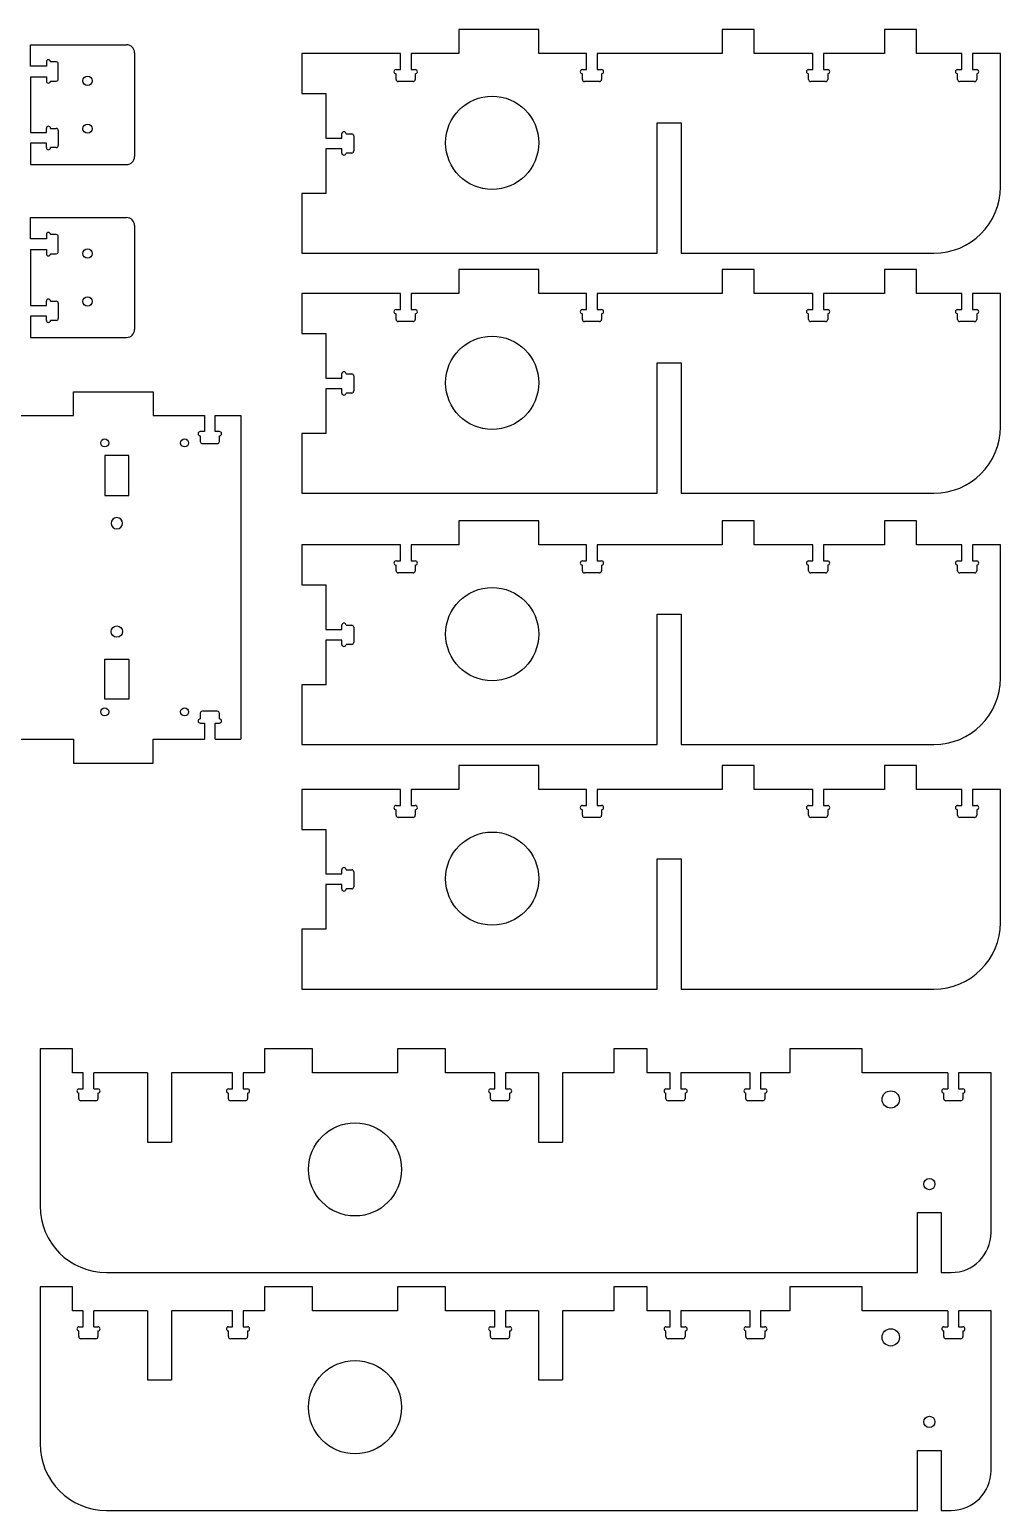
# Model space of a CAD drawing. Extents: x 54 to 2400, y 5311 to 6464.
# Drawn here: x 1670 to 2400, y 5351 to 6464 of the extents above; entities that cross this region are included whole.
import ezdxf

# ---------------------------------------------------------------- set-up
doc = ezdxf.new("R2010")
doc.units = 0
doc.layers.get('0').update_dxf_attribs({"color": 253, "linetype": 'CONTINUOUS'})

msp = doc.modelspace()

# ---------------------------------------------------------------- linework, layer by layer
at = {"color": 58}
for p, q in [((2052.5, 6463.7), (1992.5, 6463.7)), ((1992.5, 6463.7), (1992.5, 6445.7)), ((2052.5, 6445.7), (2052.5, 6463.7)), ((2214.5, 6463.7), (2190.5, 6463.7)), ((2190.5, 6463.7), (2190.5, 6445.7)), ((2214.5, 6445.7), (2214.5, 6463.7)), ((2336.5, 6463.7), (2312.5, 6463.7)), ((2312.5, 6463.7), (2312.5, 6445.7)), ((2336.5, 6445.7), (2336.5, 6463.7)), ((1670.4, 6452.3), (1742.7, 6452.3)), ((1670.4, 6436.3), (1670.4, 6452.3)), ((1748.7, 6446.3), (1748.7, 6368.3)), ((1948.5, 6445.7), (1874.5, 6445.7)), ((1874.5, 6445.7), (1874.5, 6415.7)), ((1948.5, 6433.7), (1948.5, 6445.7)), ((1956.5, 6445.7), (1956.5, 6433.7)), ((1992.5, 6445.7), (1956.5, 6445.7)), ((2088.5, 6445.7), (2052.5, 6445.7)), ((2088.5, 6433.7), (2088.5, 6445.7)), ((2190.5, 6445.7), (2096.5, 6445.7)), ((2096.5, 6445.7), (2096.5, 6433.7)), ((2258.5, 6445.7), (2214.5, 6445.7)), ((2258.5, 6433.7), (2258.5, 6445.7)), ((2312.5, 6445.7), (2266.5, 6445.7)), ((2266.5, 6445.7), (2266.5, 6433.7)), ((2370.5, 6445.7), (2336.5, 6445.7)), ((2370.5, 6433.7), (2370.5, 6445.7)), ((2399.5, 6445.7), (2378.5, 6445.7)), ((2378.5, 6445.7), (2378.5, 6433.7)), ((2399.5, 6345.7), (2399.5, 6445.7)), ((1682.4, 6436.3), (1670.4, 6436.3)), ((1682.4, 6439.5), (1682.4, 6436.3)), ((1689.8, 6439.5), (1685.6, 6439.5)), ((1691.4, 6426.7), (1691.4, 6437.9)), ((1945.3, 6433.7), (1948.5, 6433.7)), ((1945.3, 6426.3), (1945.3, 6430.5)), ((1956.5, 6433.7), (1959.7, 6433.7)), ((1959.7, 6430.5), (1959.7, 6426.3)), ((2085.3, 6433.7), (2088.5, 6433.7)), ((2085.3, 6426.3), (2085.3, 6430.5)), ((2096.5, 6433.7), (2099.7, 6433.7)), ((2099.7, 6430.5), (2099.7, 6426.3)), ((2255.3, 6433.7), (2258.5, 6433.7)), ((2255.3, 6426.3), (2255.3, 6430.5)), ((2266.5, 6433.7), (2269.7, 6433.7)), ((2269.7, 6430.5), (2269.7, 6426.3)), ((2367.3, 6433.7), (2370.5, 6433.7)), ((2367.3, 6426.3), (2367.3, 6430.5)), ((2378.5, 6433.7), (2381.7, 6433.7)), ((2381.7, 6430.5), (2381.7, 6426.3)), ((1670.4, 6428.3), (1682.4, 6428.3)), ((1670.4, 6428.3), (1670.4, 6386.3)), ((1682.4, 6428.3), (1682.4, 6425.1)), ((1685.6, 6425.1), (1689.8, 6425.1)), ((1958.1, 6424.7), (1946.9, 6424.7)), ((2098.1, 6424.7), (2086.9, 6424.7)), ((2268.1, 6424.7), (2256.9, 6424.7)), ((2380.1, 6424.7), (2368.9, 6424.7)), ((1874.5, 6415.7), (1892.5, 6415.7)), ((1892.5, 6415.7), (1892.5, 6382.2)), ((1670.4, 6386.3), (1682.4, 6386.3)), ((1682.4, 6386.3), (1682.4, 6389.5)), ((1685.6, 6389.5), (1689.8, 6389.5)), ((1691.4, 6387.9), (1691.4, 6376.7)), ((1904.5, 6382.2), (1904.5, 6385.4)), ((1907.7, 6385.4), (1911.9, 6385.4)), ((2141.5, 6295.7), (2141.5, 6393.7)), ((2141.5, 6393.7), (2159.5, 6393.7)), ((2159.5, 6393.7), (2159.5, 6295.7)), ((1670.4, 6378.3), (1670.4, 6362.3)), ((1682.4, 6378.3), (1670.4, 6378.3)), ((1682.4, 6375.1), (1682.4, 6378.3)), ((1689.8, 6375.1), (1685.6, 6375.1)), ((1892.5, 6382.2), (1904.5, 6382.2)), ((1904.5, 6374.2), (1892.5, 6374.2)), ((1892.5, 6374.2), (1892.5, 6340.7)), ((1904.5, 6371), (1904.5, 6374.2)), ((1913.5, 6383.8), (1913.5, 6372.6)), ((1911.9, 6371), (1907.7, 6371)), ((1670.4, 6362.3), (1742.7, 6362.3)), ((1892.5, 6340.7), (1874.5, 6340.7)), ((1874.5, 6340.7), (1874.5, 6295.7)), ((1670.4, 6322.5), (1742.7, 6322.5)), ((1670.4, 6306.5), (1670.4, 6322.5)), ((1682.4, 6309.7), (1682.4, 6306.5)), ((1689.8, 6309.7), (1685.6, 6309.7)), ((1691.4, 6296.9), (1691.4, 6308.1)), ((1748.7, 6316.5), (1748.7, 6238.5)), ((1682.4, 6306.5), (1670.4, 6306.5)), ((1670.4, 6298.5), (1682.4, 6298.5)), ((1670.4, 6298.5), (1670.4, 6256.5)), ((1682.4, 6298.5), (1682.4, 6295.3)), ((1685.6, 6295.3), (1689.8, 6295.3)), ((1874.5, 6295.7), (2141.5, 6295.7)), ((2159.5, 6295.7), (2349.5, 6295.7)), ((2052.5, 6283.4), (1992.5, 6283.4)), ((1992.5, 6283.4), (1992.5, 6265.4)), ((2052.5, 6265.4), (2052.5, 6283.4)), ((2214.5, 6283.4), (2190.5, 6283.4)), ((2190.5, 6283.4), (2190.5, 6265.4)), ((2214.5, 6265.4), (2214.5, 6283.4)), ((2336.5, 6283.4), (2312.5, 6283.4)), ((2312.5, 6283.4), (2312.5, 6265.4)), ((2336.5, 6265.4), (2336.5, 6283.4)), ((1948.5, 6265.4), (1874.5, 6265.4)), ((1874.5, 6265.4), (1874.5, 6235.4)), ((1948.5, 6253.4), (1948.5, 6265.4)), ((1956.5, 6265.4), (1956.5, 6253.4)), ((1992.5, 6265.4), (1956.5, 6265.4)), ((2088.5, 6265.4), (2052.5, 6265.4)), ((2088.5, 6253.4), (2088.5, 6265.4)), ((2190.5, 6265.4), (2096.5, 6265.4)), ((2096.5, 6265.4), (2096.5, 6253.4)), ((2258.5, 6265.4), (2214.5, 6265.4)), ((2258.5, 6253.4), (2258.5, 6265.4)), ((2312.5, 6265.4), (2266.5, 6265.4)), ((2266.5, 6265.4), (2266.5, 6253.4)), ((2370.5, 6265.4), (2336.5, 6265.4)), ((2370.5, 6253.4), (2370.5, 6265.4)), ((2399.5, 6265.4), (2378.5, 6265.4)), ((2378.5, 6265.4), (2378.5, 6253.4)), ((2399.5, 6165.4), (2399.5, 6265.4)), ((1670.4, 6256.5), (1682.4, 6256.5)), ((1682.4, 6256.5), (1682.4, 6259.7)), ((1685.6, 6259.7), (1689.8, 6259.7)), ((1691.4, 6258.1), (1691.4, 6246.9)), ((1945.3, 6253.4), (1948.5, 6253.4)), ((1956.5, 6253.4), (1959.7, 6253.4)), ((2085.3, 6253.4), (2088.5, 6253.4)), ((2096.5, 6253.4), (2099.7, 6253.4)), ((2255.3, 6253.4), (2258.5, 6253.4)), ((2266.5, 6253.4), (2269.7, 6253.4)), ((2367.3, 6253.4), (2370.5, 6253.4)), ((2378.5, 6253.4), (2381.7, 6253.4)), ((1670.4, 6248.5), (1670.4, 6232.5)), ((1682.4, 6248.5), (1670.4, 6248.5)), ((1682.4, 6245.3), (1682.4, 6248.5)), ((1689.8, 6245.3), (1685.6, 6245.3)), ((1945.3, 6246), (1945.3, 6250.2)), ((1958.1, 6244.4), (1946.9, 6244.4)), ((1959.7, 6250.2), (1959.7, 6246)), ((2085.3, 6246), (2085.3, 6250.2)), ((2098.1, 6244.4), (2086.9, 6244.4)), ((2099.7, 6250.2), (2099.7, 6246)), ((2255.3, 6246), (2255.3, 6250.2)), ((2268.1, 6244.4), (2256.9, 6244.4)), ((2269.7, 6250.2), (2269.7, 6246)), ((2367.3, 6246), (2367.3, 6250.2)), ((2380.1, 6244.4), (2368.9, 6244.4)), ((2381.7, 6250.2), (2381.7, 6246)), ((1670.4, 6232.5), (1742.7, 6232.5)), ((1874.5, 6235.4), (1892.5, 6235.4)), ((1892.5, 6235.4), (1892.5, 6201.9)), ((2141.5, 6115.4), (2141.5, 6213.4)), ((2141.5, 6213.4), (2159.5, 6213.4)), ((2159.5, 6213.4), (2159.5, 6115.4)), ((1892.5, 6201.9), (1904.5, 6201.9)), ((1904.5, 6201.9), (1904.5, 6205.1)), ((1907.7, 6205.1), (1911.9, 6205.1)), ((1913.5, 6203.5), (1913.5, 6192.3)), ((1702.7, 6191.7), (1762.7, 6191.7)), ((1702.7, 6173.7), (1702.7, 6191.7)), ((1762.7, 6191.7), (1762.7, 6173.7)), ((1904.5, 6193.9), (1892.5, 6193.9)), ((1892.5, 6193.9), (1892.5, 6160.4)), ((1904.5, 6190.7), (1904.5, 6193.9)), ((1911.9, 6190.7), (1907.7, 6190.7)), ((1641.3, 6173.7), (1702.7, 6173.7)), ((1762.7, 6173.7), (1801.3, 6173.7)), ((1801.3, 6173.7), (1801.3, 6161.7)), ((1809.3, 6161.7), (1809.3, 6173.7)), ((1809.3, 6173.7), (1828.7, 6173.7)), ((1828.7, 6173.7), (1828.7, 5930.7)), ((1801.3, 6161.7), (1798.1, 6161.7)), ((1798.1, 6158.5), (1798.1, 6154.3)), ((1799.7, 6152.7), (1810.9, 6152.7)), ((1812.5, 6161.7), (1809.3, 6161.7)), ((1812.5, 6154.3), (1812.5, 6158.5)), ((1892.5, 6160.4), (1874.5, 6160.4)), ((1874.5, 6160.4), (1874.5, 6115.4)), ((1726.4, 6143.7), (1726.4, 6113.7)), ((1744.4, 6143.7), (1726.4, 6143.7)), ((1744.4, 6113.7), (1744.4, 6143.7)), ((1726.4, 6113.7), (1744.4, 6113.7)), ((1874.5, 6115.4), (2141.5, 6115.4)), ((2159.5, 6115.4), (2349.5, 6115.4)), ((2052.5, 6094.6), (1992.5, 6094.6)), ((1992.5, 6094.6), (1992.5, 6076.6)), ((2052.5, 6076.6), (2052.5, 6094.6)), ((2214.5, 6094.6), (2190.5, 6094.6)), ((2190.5, 6094.6), (2190.5, 6076.6)), ((2214.5, 6076.6), (2214.5, 6094.6)), ((2336.5, 6094.6), (2312.5, 6094.6)), ((2312.5, 6094.6), (2312.5, 6076.6)), ((2336.5, 6076.6), (2336.5, 6094.6)), ((1948.5, 6076.6), (1874.5, 6076.6)), ((1874.5, 6076.6), (1874.5, 6046.6)), ((1948.5, 6064.6), (1948.5, 6076.6)), ((1956.5, 6076.6), (1956.5, 6064.6)), ((1992.5, 6076.6), (1956.5, 6076.6)), ((2088.5, 6076.6), (2052.5, 6076.6)), ((2088.5, 6064.6), (2088.5, 6076.6)), ((2190.5, 6076.6), (2096.5, 6076.6)), ((2096.5, 6076.6), (2096.5, 6064.6)), ((2258.5, 6076.6), (2214.5, 6076.6)), ((2258.5, 6064.6), (2258.5, 6076.6)), ((2312.5, 6076.6), (2266.5, 6076.6)), ((2266.5, 6076.6), (2266.5, 6064.6)), ((2370.5, 6076.6), (2336.5, 6076.6)), ((2370.5, 6064.6), (2370.5, 6076.6)), ((2399.5, 6076.6), (2378.5, 6076.6)), ((2378.5, 6076.6), (2378.5, 6064.6)), ((2399.5, 5976.6), (2399.5, 6076.6)), ((1945.3, 6064.6), (1948.5, 6064.6)), ((1956.5, 6064.6), (1959.7, 6064.6)), ((2085.3, 6064.6), (2088.5, 6064.6)), ((2096.5, 6064.6), (2099.7, 6064.6)), ((2255.3, 6064.6), (2258.5, 6064.6)), ((2266.5, 6064.6), (2269.7, 6064.6)), ((2367.3, 6064.6), (2370.5, 6064.6)), ((2378.5, 6064.6), (2381.7, 6064.6)), ((1945.3, 6057.2), (1945.3, 6061.4)), ((1958.1, 6055.6), (1946.9, 6055.6)), ((1959.7, 6061.4), (1959.7, 6057.2)), ((2085.3, 6057.2), (2085.3, 6061.4)), ((2098.1, 6055.6), (2086.9, 6055.6)), ((2099.7, 6061.4), (2099.7, 6057.2)), ((2255.3, 6057.2), (2255.3, 6061.4)), ((2268.1, 6055.6), (2256.9, 6055.6)), ((2269.7, 6061.4), (2269.7, 6057.2)), ((2367.3, 6057.2), (2367.3, 6061.4)), ((2380.1, 6055.6), (2368.9, 6055.6)), ((2381.7, 6061.4), (2381.7, 6057.2)), ((1874.5, 6046.6), (1892.5, 6046.6)), ((1892.5, 6046.6), (1892.5, 6013.1)), ((2141.5, 5926.6), (2141.5, 6024.6)), ((2141.5, 6024.6), (2159.5, 6024.6)), ((2159.5, 6024.6), (2159.5, 5926.6)), ((1892.5, 6013.1), (1904.5, 6013.1)), ((1904.5, 6013.1), (1904.5, 6016.3)), ((1907.7, 6016.3), (1911.9, 6016.3)), ((1913.5, 6014.7), (1913.5, 6003.5)), ((1904.5, 6005.1), (1892.5, 6005.1)), ((1892.5, 6005.1), (1892.5, 5971.6)), ((1904.5, 6001.9), (1904.5, 6005.1)), ((1911.9, 6001.9), (1907.7, 6001.9)), ((1726.4, 5960.7), (1726.4, 5990.7)), ((1726.4, 5990.7), (1744.4, 5990.7)), ((1744.4, 5990.7), (1744.4, 5960.7)), ((1892.5, 5971.6), (1874.5, 5971.6)), ((1874.5, 5971.6), (1874.5, 5926.6)), ((1744.4, 5960.7), (1726.4, 5960.7)), ((1810.9, 5951.7), (1799.7, 5951.7)), ((1798.1, 5950.1), (1798.1, 5945.9)), ((1798.1, 5942.7), (1801.3, 5942.7)), ((1801.3, 5942.7), (1801.3, 5930.7)), ((1809.3, 5930.7), (1809.3, 5942.7)), ((1809.3, 5942.7), (1812.5, 5942.7)), ((1812.5, 5945.9), (1812.5, 5950.1)), ((1641.3, 5930.7), (1702.7, 5930.7)), ((1702.7, 5930.7), (1702.7, 5912.7)), ((1762.7, 5912.7), (1762.7, 5930.7)), ((1762.7, 5930.7), (1801.3, 5930.7)), ((1809.3, 5930.7), (1828.7, 5930.7)), ((1874.5, 5926.6), (2141.5, 5926.6)), ((2159.5, 5926.6), (2349.5, 5926.6)), ((1702.7, 5912.7), (1762.7, 5912.7)), ((2052.5, 5910.9), (1992.5, 5910.9)), ((1992.5, 5910.9), (1992.5, 5892.9)), ((2052.5, 5892.9), (2052.5, 5910.9)), ((2214.5, 5910.9), (2190.5, 5910.9)), ((2190.5, 5910.9), (2190.5, 5892.9)), ((2214.5, 5892.9), (2214.5, 5910.9)), ((2336.5, 5910.9), (2312.5, 5910.9)), ((2312.5, 5910.9), (2312.5, 5892.9)), ((2336.5, 5892.9), (2336.5, 5910.9)), ((1948.5, 5892.9), (1874.5, 5892.9)), ((1874.5, 5892.9), (1874.5, 5862.9)), ((1948.5, 5880.9), (1948.5, 5892.9)), ((1956.5, 5892.9), (1956.5, 5880.9)), ((1992.5, 5892.9), (1956.5, 5892.9)), ((2088.5, 5892.9), (2052.5, 5892.9)), ((2088.5, 5880.9), (2088.5, 5892.9)), ((2190.5, 5892.9), (2096.5, 5892.9)), ((2096.5, 5892.9), (2096.5, 5880.9)), ((2258.5, 5892.9), (2214.5, 5892.9)), ((2258.5, 5880.9), (2258.5, 5892.9)), ((2312.5, 5892.9), (2266.5, 5892.9)), ((2266.5, 5892.9), (2266.5, 5880.9)), ((2370.5, 5892.9), (2336.5, 5892.9)), ((2370.5, 5880.9), (2370.5, 5892.9)), ((2399.5, 5892.9), (2378.5, 5892.9)), ((2378.5, 5892.9), (2378.5, 5880.9)), ((2399.5, 5792.9), (2399.5, 5892.9)), ((1945.3, 5880.9), (1948.5, 5880.9)), ((1945.3, 5873.5), (1945.3, 5877.7)), ((1956.5, 5880.9), (1959.7, 5880.9)), ((1959.7, 5877.7), (1959.7, 5873.5)), ((2085.3, 5880.9), (2088.5, 5880.9)), ((2085.3, 5873.5), (2085.3, 5877.7)), ((2096.5, 5880.9), (2099.7, 5880.9)), ((2099.7, 5877.7), (2099.7, 5873.5)), ((2255.3, 5880.9), (2258.5, 5880.9)), ((2255.3, 5873.5), (2255.3, 5877.7)), ((2266.5, 5880.9), (2269.7, 5880.9)), ((2269.7, 5877.7), (2269.7, 5873.5)), ((2367.3, 5880.9), (2370.5, 5880.9)), ((2367.3, 5873.5), (2367.3, 5877.7)), ((2378.5, 5880.9), (2381.7, 5880.9)), ((2381.7, 5877.7), (2381.7, 5873.5)), ((1874.5, 5862.9), (1892.5, 5862.9)), ((1892.5, 5862.9), (1892.5, 5829.4)), ((1958.1, 5871.9), (1946.9, 5871.9)), ((2098.1, 5871.9), (2086.9, 5871.9)), ((2268.1, 5871.9), (2256.9, 5871.9)), ((2380.1, 5871.9), (2368.9, 5871.9)), ((2141.5, 5742.9), (2141.5, 5840.9)), ((2141.5, 5840.9), (2159.5, 5840.9)), ((2159.5, 5840.9), (2159.5, 5742.9)), ((1892.5, 5829.4), (1904.5, 5829.4)), ((1904.5, 5829.4), (1904.5, 5832.6)), ((1907.7, 5832.6), (1911.9, 5832.6)), ((1913.5, 5831), (1913.5, 5819.8)), ((1904.5, 5821.4), (1892.5, 5821.4)), ((1892.5, 5821.4), (1892.5, 5787.9)), ((1904.5, 5818.2), (1904.5, 5821.4)), ((1911.9, 5818.2), (1907.7, 5818.2)), ((1892.5, 5787.9), (1874.5, 5787.9)), ((1874.5, 5787.9), (1874.5, 5742.9)), ((1874.5, 5742.9), (2141.5, 5742.9)), ((2159.5, 5742.9), (2349.5, 5742.9)), ((1677.7, 5698), (1677.7, 5580)), ((1702, 5698), (1677.7, 5698)), ((1702, 5680), (1702, 5698)), ((1882.4, 5698), (1846.4, 5698)), ((1846.4, 5698), (1846.4, 5680)), ((1882.4, 5680), (1882.4, 5698)), ((1982.4, 5698), (1946.4, 5698)), ((1946.4, 5698), (1946.4, 5680)), ((1982.4, 5680), (1982.4, 5698)), ((2133.9, 5698), (2108.9, 5698)), ((2108.9, 5698), (2108.9, 5680)), ((2133.9, 5680), (2133.9, 5698)), ((2295.5, 5698), (2241.3, 5698)), ((2241.3, 5698), (2241.3, 5680)), ((2295.5, 5680), (2295.5, 5698)), ((1710, 5680), (1702, 5680)), ((1710, 5668), (1710, 5680)), ((1758.4, 5680), (1718, 5680)), ((1718, 5668), (1718, 5680)), ((1758.4, 5680), (1758.4, 5628)), ((1822.4, 5680), (1776.4, 5680)), ((1776.4, 5680), (1776.4, 5628)), ((1822.4, 5668), (1822.4, 5680)), ((1846.4, 5680), (1830.4, 5680)), ((1830.4, 5680), (1830.4, 5668)), ((1946.4, 5680), (1882.4, 5680)), ((2019.4, 5680), (1982.4, 5680)), ((2019.4, 5668), (2019.4, 5680)), ((2052.4, 5680), (2027.4, 5680)), ((2027.4, 5680), (2027.4, 5668)), ((2052.4, 5680), (2052.4, 5628)), ((2108.9, 5680), (2070.4, 5680)), ((2070.4, 5680), (2070.4, 5628)), ((2151.3, 5680), (2133.9, 5680)), ((2151.3, 5668), (2151.3, 5680)), ((2211.3, 5680), (2159.3, 5680)), ((2159.3, 5680), (2159.3, 5668)), ((2211.3, 5668), (2211.3, 5680)), ((2241.3, 5680), (2219.3, 5680)), ((2219.3, 5680), (2219.3, 5668)), ((2360.1, 5680), (2295.5, 5680)), ((2360.1, 5680), (2360.1, 5668)), ((2392.5, 5680), (2368.1, 5680)), ((2368.1, 5680), (2368.1, 5668)), ((2392.5, 5560), (2392.5, 5680)), ((1706.8, 5668), (1706.8, 5668)), ((1706.8, 5668), (1710, 5668)), ((1706.8, 5660.6), (1706.8, 5664.8)), ((1718, 5668), (1721.2, 5668)), ((1721.2, 5664.8), (1721.2, 5660.6)), ((1819.2, 5668), (1819.2, 5668)), ((1819.2, 5668), (1822.4, 5668)), ((1819.2, 5660.6), (1819.2, 5664.8)), ((1830.4, 5668), (1833.6, 5668)), ((1833.6, 5664.8), (1833.6, 5660.6)), ((2016.2, 5668), (2016.2, 5668)), ((2016.2, 5668), (2019.4, 5668)), ((2016.2, 5660.6), (2016.2, 5664.8)), ((2027.4, 5668), (2030.6, 5668)), ((2030.6, 5664.8), (2030.6, 5660.6)), ((2148.1, 5668), (2148.1, 5668)), ((2148.1, 5668), (2151.3, 5668)), ((2148.1, 5660.6), (2148.1, 5664.8)), ((2159.3, 5668), (2162.5, 5668)), ((2162.5, 5664.8), (2162.5, 5660.6)), ((2208.1, 5668), (2208.1, 5668)), ((2208.1, 5668), (2211.3, 5668)), ((2208.1, 5660.6), (2208.1, 5664.8)), ((2219.3, 5668), (2222.5, 5668)), ((2222.5, 5664.8), (2222.5, 5660.6)), ((2356.9, 5668), (2356.9, 5668)), ((2356.9, 5668), (2360.1, 5668)), ((2356.9, 5660.6), (2356.9, 5664.8)), ((2368.1, 5668), (2371.3, 5668)), ((2371.3, 5664.8), (2371.3, 5660.6)), ((1719.6, 5659), (1708.4, 5659)), ((1832, 5659), (1820.8, 5659)), ((2029, 5659), (2017.8, 5659)), ((2160.9, 5659), (2149.7, 5659)), ((2220.9, 5659), (2209.7, 5659)), ((2369.7, 5659), (2358.5, 5659)), ((1758.4, 5628), (1776.4, 5628)), ((2052.4, 5628), (2070.4, 5628)), ((2337.1, 5530), (2337.1, 5575)), ((2337.1, 5575), (2355.1, 5575)), ((2355.1, 5575), (2355.1, 5530)), ((1727.7, 5530), (2337.1, 5530)), ((2355.1, 5530), (2362.5, 5530)), ((1677.7, 5519.3), (1677.7, 5401.3)), ((1702, 5519.3), (1677.7, 5519.3)), ((1702, 5501.3), (1702, 5519.3)), ((1882.4, 5519.3), (1846.4, 5519.3)), ((1846.4, 5519.3), (1846.4, 5501.3)), ((1882.4, 5501.3), (1882.4, 5519.3)), ((1982.4, 5519.3), (1946.4, 5519.3)), ((1946.4, 5519.3), (1946.4, 5501.3)), ((1982.4, 5501.3), (1982.4, 5519.3)), ((2133.9, 5519.3), (2108.9, 5519.3)), ((2108.9, 5519.3), (2108.9, 5501.3)), ((2133.9, 5501.3), (2133.9, 5519.3)), ((2295.5, 5519.3), (2241.3, 5519.3)), ((2241.3, 5519.3), (2241.3, 5501.3)), ((2295.5, 5501.3), (2295.5, 5519.3)), ((1710, 5501.3), (1702, 5501.3)), ((1710, 5489.3), (1710, 5501.3)), ((1758.4, 5501.3), (1718, 5501.3)), ((1718, 5489.3), (1718, 5501.3)), ((1758.4, 5501.3), (1758.4, 5449.3)), ((1822.4, 5501.3), (1776.4, 5501.3)), ((1776.4, 5501.3), (1776.4, 5449.3)), ((1822.4, 5489.3), (1822.4, 5501.3)), ((1846.4, 5501.3), (1830.4, 5501.3)), ((1830.4, 5501.3), (1830.4, 5489.3)), ((1946.4, 5501.3), (1882.4, 5501.3)), ((2019.4, 5501.3), (1982.4, 5501.3)), ((2019.4, 5489.3), (2019.4, 5501.3)), ((2052.4, 5501.3), (2027.4, 5501.3)), ((2027.4, 5501.3), (2027.4, 5489.3)), ((2052.4, 5501.3), (2052.4, 5449.3)), ((2108.9, 5501.3), (2070.4, 5501.3)), ((2070.4, 5501.3), (2070.4, 5449.3)), ((2151.3, 5501.3), (2133.9, 5501.3)), ((2151.3, 5489.3), (2151.3, 5501.3)), ((2211.3, 5501.3), (2159.3, 5501.3)), ((2159.3, 5501.3), (2159.3, 5489.3)), ((2211.3, 5489.3), (2211.3, 5501.3)), ((2241.3, 5501.3), (2219.3, 5501.3)), ((2219.3, 5501.3), (2219.3, 5489.3)), ((2360.1, 5501.3), (2295.5, 5501.3)), ((2360.1, 5501.3), (2360.1, 5489.3)), ((2392.5, 5501.3), (2368.1, 5501.3)), ((2368.1, 5501.3), (2368.1, 5489.3)), ((2392.5, 5381.3), (2392.5, 5501.3)), ((1706.8, 5489.3), (1706.8, 5489.3)), ((1706.8, 5489.3), (1710, 5489.3)), ((1706.8, 5481.9), (1706.8, 5486.1)), ((1718, 5489.3), (1721.2, 5489.3)), ((1721.2, 5486.1), (1721.2, 5481.9)), ((1819.2, 5489.3), (1819.2, 5489.3)), ((1819.2, 5489.3), (1822.4, 5489.3)), ((1819.2, 5481.9), (1819.2, 5486.1)), ((1830.4, 5489.3), (1833.6, 5489.3)), ((1833.6, 5486.1), (1833.6, 5481.9)), ((2016.2, 5489.3), (2016.2, 5489.3)), ((2016.2, 5489.3), (2019.4, 5489.3)), ((2016.2, 5481.9), (2016.2, 5486.1)), ((2027.4, 5489.3), (2030.6, 5489.3)), ((2030.6, 5486.1), (2030.6, 5481.9)), ((2148.1, 5489.3), (2148.1, 5489.3)), ((2148.1, 5489.3), (2151.3, 5489.3)), ((2148.1, 5481.9), (2148.1, 5486.1)), ((2159.3, 5489.3), (2162.5, 5489.3)), ((2162.5, 5486.1), (2162.5, 5481.9)), ((2208.1, 5489.3), (2208.1, 5489.3)), ((2208.1, 5489.3), (2211.3, 5489.3)), ((2208.1, 5481.9), (2208.1, 5486.1)), ((2219.3, 5489.3), (2222.5, 5489.3)), ((2222.5, 5486.1), (2222.5, 5481.9)), ((2356.9, 5489.3), (2356.9, 5489.3)), ((2356.9, 5489.3), (2360.1, 5489.3)), ((2356.9, 5481.9), (2356.9, 5486.1)), ((2368.1, 5489.3), (2371.3, 5489.3)), ((2371.3, 5486.1), (2371.3, 5481.9)), ((1719.6, 5480.3), (1708.4, 5480.3)), ((1832, 5480.3), (1820.8, 5480.3)), ((2029, 5480.3), (2017.8, 5480.3)), ((2160.9, 5480.3), (2149.7, 5480.3)), ((2220.9, 5480.3), (2209.7, 5480.3)), ((2369.7, 5480.3), (2358.5, 5480.3)), ((1758.4, 5449.3), (1776.4, 5449.3)), ((2052.4, 5449.3), (2070.4, 5449.3)), ((2337.1, 5351.3), (2337.1, 5396.3)), ((2337.1, 5396.3), (2355.1, 5396.3)), ((2355.1, 5396.3), (2355.1, 5351.3)), ((1727.7, 5351.3), (2337.1, 5351.3)), ((2355.1, 5351.3), (2362.5, 5351.3))]:
    msp.add_line(p, q, dxfattribs=at)
for centre, radius in [((1713.4, 6425.3), 3.5), ((2017.5, 6378.7), 35), ((1713.4, 6389.3), 3.5), ((1713.4, 6295.5), 3.5), ((1713.4, 6259.5), 3.5), ((2017.5, 6198.4), 35), ((1726.3, 6153.2), 3), ((1786.3, 6153.2), 3), ((2017.5, 6009.6), 35), ((1735.4, 6011.5), 4.25), ((1726.3, 5951.2), 3), ((1786.3, 5951.2), 3), ((2017.5, 5825.9), 35), ((2317.1, 5660), 6.5), ((1914.4, 5607.5), 35), ((2346.1, 5596.5), 4.25), ((2317.1, 5481.3), 6.5), ((1914.4, 5428.8), 35), ((2346.1, 5417.8), 4.25)]:
    msp.add_circle(centre, radius, dxfattribs=at)
at = {"color": 58, "extrusion": (-1.0511e-16, 1.86189e-30, -1)}
msp.add_circle((-1735.4, 6092.9), 4.25, dxfattribs=at)
at = {"color": 58}
for centre, radius, start, end in [((1742.7, 6446.3), 6, 360, 90), ((1684, 6439.5), 1.6, 360, 180), ((1689.8, 6437.9), 1.6, 360, 90), ((1945.3, 6432.1), 1.6, 90, 270), ((1959.7, 6432.1), 1.6, 270, 90), ((2085.3, 6432.1), 1.6, 90, 270), ((2099.7, 6432.1), 1.6, 270, 90), ((2255.3, 6432.1), 1.6, 90, 270), ((2269.7, 6432.1), 1.6, 270, 90), ((2367.3, 6432.1), 1.6, 90, 270), ((2381.7, 6432.1), 1.6, 270, 90), ((1684, 6425.1), 1.6, 180, 360), ((1689.8, 6426.7), 1.6, 270, 0), ((1946.9, 6426.3), 1.6, 180, 270), ((1958.1, 6426.3), 1.6, 270, 360), ((2086.9, 6426.3), 1.6, 180, 270), ((2098.1, 6426.3), 1.6, 270, 360), ((2256.9, 6426.3), 1.6, 180, 270), ((2268.1, 6426.3), 1.6, 270, 360), ((2368.9, 6426.3), 1.6, 180, 270), ((2380.1, 6426.3), 1.6, 270, 0), ((1684, 6389.5), 1.6, 360, 180), ((1689.8, 6387.9), 1.6, 360, 90), ((1906.1, 6385.4), 1.6, 360, 180), ((1911.9, 6383.8), 1.6, 360, 90), ((1684, 6375.1), 1.6, 180, 360), ((1689.8, 6376.7), 1.6, 270, 360), ((1742.7, 6368.3), 6, 270, 360), ((1906.1, 6371), 1.6, 180, 360), ((1911.9, 6372.6), 1.6, 270, 0), ((2349.5, 6345.7), 50, 270, 360), ((1742.7, 6316.5), 6, 360, 90), ((1684, 6309.7), 1.6, 360, 180), ((1689.8, 6308.1), 1.6, 360, 90), ((1689.8, 6296.9), 1.6, 270, 0), ((1684, 6295.3), 1.6, 180, 360), ((1684, 6259.7), 1.6, 360, 180), ((1689.8, 6258.1), 1.6, 360, 90), ((1945.3, 6251.8), 1.6, 90, 270), ((1959.7, 6251.8), 1.6, 270, 90), ((2085.3, 6251.8), 1.6, 90, 270), ((2099.7, 6251.8), 1.6, 270, 90), ((2255.3, 6251.8), 1.6, 90, 270), ((2269.7, 6251.8), 1.6, 270, 90), ((2367.3, 6251.8), 1.6, 90, 270), ((2381.7, 6251.8), 1.6, 270, 90), ((1684, 6245.3), 1.6, 180, 360), ((1689.8, 6246.9), 1.6, 270, 360), ((1946.9, 6246), 1.6, 180, 270), ((1958.1, 6246), 1.6, 270, 360), ((2086.9, 6246), 1.6, 180, 270), ((2098.1, 6246), 1.6, 270, 360), ((2256.9, 6246), 1.6, 180, 270), ((2268.1, 6246), 1.6, 270, 360), ((2368.9, 6246), 1.6, 180, 270), ((2380.1, 6246), 1.6, 270, 0), ((1742.7, 6238.5), 6, 270, 360), ((1906.1, 6205.1), 1.6, 360, 180), ((1911.9, 6203.5), 1.6, 360, 90), ((1906.1, 6190.7), 1.6, 180, 360), ((1911.9, 6192.3), 1.6, 270, 0), ((2349.5, 6165.4), 50, 270, 360), ((1798.1, 6160.1), 1.6, 90, 270), ((1799.7, 6154.3), 1.6, 180, 270), ((1810.9, 6154.3), 1.6, 270, 0), ((1812.5, 6160.1), 1.6, 270, 90), ((1945.3, 6063), 1.6, 90, 270), ((1959.7, 6063), 1.6, 270, 90), ((2085.3, 6063), 1.6, 90, 270), ((2099.7, 6063), 1.6, 270, 90), ((2255.3, 6063), 1.6, 90, 270), ((2269.7, 6063), 1.6, 270, 90), ((2367.3, 6063), 1.6, 90, 270), ((2381.7, 6063), 1.6, 270, 90), ((1946.9, 6057.2), 1.6, 180, 270), ((1958.1, 6057.2), 1.6, 270, 360), ((2086.9, 6057.2), 1.6, 180, 270), ((2098.1, 6057.2), 1.6, 270, 360), ((2256.9, 6057.2), 1.6, 180, 270), ((2268.1, 6057.2), 1.6, 270, 360), ((2368.9, 6057.2), 1.6, 180, 270), ((2380.1, 6057.2), 1.6, 270, 0), ((1906.1, 6016.3), 1.6, 360, 180), ((1911.9, 6014.7), 1.6, 360, 90), ((1906.1, 6001.9), 1.6, 180, 360), ((1911.9, 6003.5), 1.6, 270, 0), ((2349.5, 5976.6), 50, 270, 360), ((1799.7, 5950.1), 1.6, 90, 180), ((1810.9, 5950.1), 1.6, 360, 90), ((1798.1, 5944.3), 1.6, 90, 270), ((1812.5, 5944.3), 1.6, 270, 90), ((1945.3, 5879.3), 1.6, 90, 270), ((1946.9, 5873.5), 1.6, 180, 270), ((1958.1, 5873.5), 1.6, 270, 360), ((1959.7, 5879.3), 1.6, 270, 90), ((2085.3, 5879.3), 1.6, 90, 270), ((2086.9, 5873.5), 1.6, 180, 270), ((2098.1, 5873.5), 1.6, 270, 360), ((2099.7, 5879.3), 1.6, 270, 90), ((2255.3, 5879.3), 1.6, 90, 270), ((2256.9, 5873.5), 1.6, 180, 270), ((2268.1, 5873.5), 1.6, 270, 360), ((2269.7, 5879.3), 1.6, 270, 90), ((2367.3, 5879.3), 1.6, 90, 270), ((2368.9, 5873.5), 1.6, 180, 270), ((2380.1, 5873.5), 1.6, 270, 0), ((2381.7, 5879.3), 1.6, 270, 90), ((1906.1, 5832.6), 1.6, 360, 180), ((1911.9, 5831), 1.6, 360, 90), ((1906.1, 5818.2), 1.6, 180, 360), ((1911.9, 5819.8), 1.6, 270, 0), ((2349.5, 5792.9), 50, 270, 360), ((1707, 5666.4), 1.6, 97.1808, 262.8192), ((1721.2, 5666.4), 1.6, 270, 90), ((1819.4, 5666.4), 1.6, 97.1808, 262.8192), ((1833.6, 5666.4), 1.6, 270, 90), ((2016.4, 5666.4), 1.6, 97.1808, 262.8192), ((2030.6, 5666.4), 1.6, 270, 90), ((2148.3, 5666.4), 1.6, 97.1808, 262.8192), ((2162.5, 5666.4), 1.6, 270, 90), ((2208.3, 5666.4), 1.6, 97.1808, 262.8192), ((2222.5, 5666.4), 1.6, 270, 90), ((2357.1, 5666.4), 1.6, 97.1808, 262.8192), ((2371.3, 5666.4), 1.6, 270, 90), ((1708.4, 5660.6), 1.6, 180, 270), ((1719.6, 5660.6), 1.6, 270, 360), ((1820.8, 5660.6), 1.6, 180, 270), ((1832, 5660.6), 1.6, 270, 0), ((2017.8, 5660.6), 1.6, 180, 270), ((2029, 5660.6), 1.6, 270, 360), ((2149.7, 5660.6), 1.6, 180, 270), ((2160.9, 5660.6), 1.6, 270, 360), ((2209.7, 5660.6), 1.6, 180, 270), ((2220.9, 5660.6), 1.6, 270, 0), ((2358.5, 5660.6), 1.6, 180, 270), ((2369.7, 5660.6), 1.6, 270, 0), ((1727.7, 5580), 50, 180, 270), ((2362.5, 5560), 30, 270, 360), ((1707, 5487.7), 1.6, 97.1808, 262.8192), ((1721.2, 5487.7), 1.6, 270, 90), ((1819.4, 5487.7), 1.6, 97.1808, 262.8192), ((1833.6, 5487.7), 1.6, 270, 90), ((2016.4, 5487.7), 1.6, 97.1808, 262.8192), ((2030.6, 5487.7), 1.6, 270, 90), ((2148.3, 5487.7), 1.6, 97.1808, 262.8192), ((2162.5, 5487.7), 1.6, 270, 90), ((2208.3, 5487.7), 1.6, 97.1808, 262.8192), ((2222.5, 5487.7), 1.6, 270, 90), ((2357.1, 5487.7), 1.6, 97.1808, 262.8192), ((2371.3, 5487.7), 1.6, 270, 90), ((1708.4, 5481.9), 1.6, 180, 270), ((1719.6, 5481.9), 1.6, 270, 360), ((1820.8, 5481.9), 1.6, 180, 270), ((1832, 5481.9), 1.6, 270, 0), ((2017.8, 5481.9), 1.6, 180, 270), ((2029, 5481.9), 1.6, 270, 360), ((2149.7, 5481.9), 1.6, 180, 270), ((2160.9, 5481.9), 1.6, 270, 360), ((2209.7, 5481.9), 1.6, 180, 270), ((2220.9, 5481.9), 1.6, 270, 0), ((2358.5, 5481.9), 1.6, 180, 270), ((2369.7, 5481.9), 1.6, 270, 0), ((1727.7, 5401.3), 50, 180, 270), ((2362.5, 5381.3), 30, 270, 360)]:
    msp.add_arc(centre, radius, start, end, dxfattribs=at)

doc.saveas('drawing.dxf')
